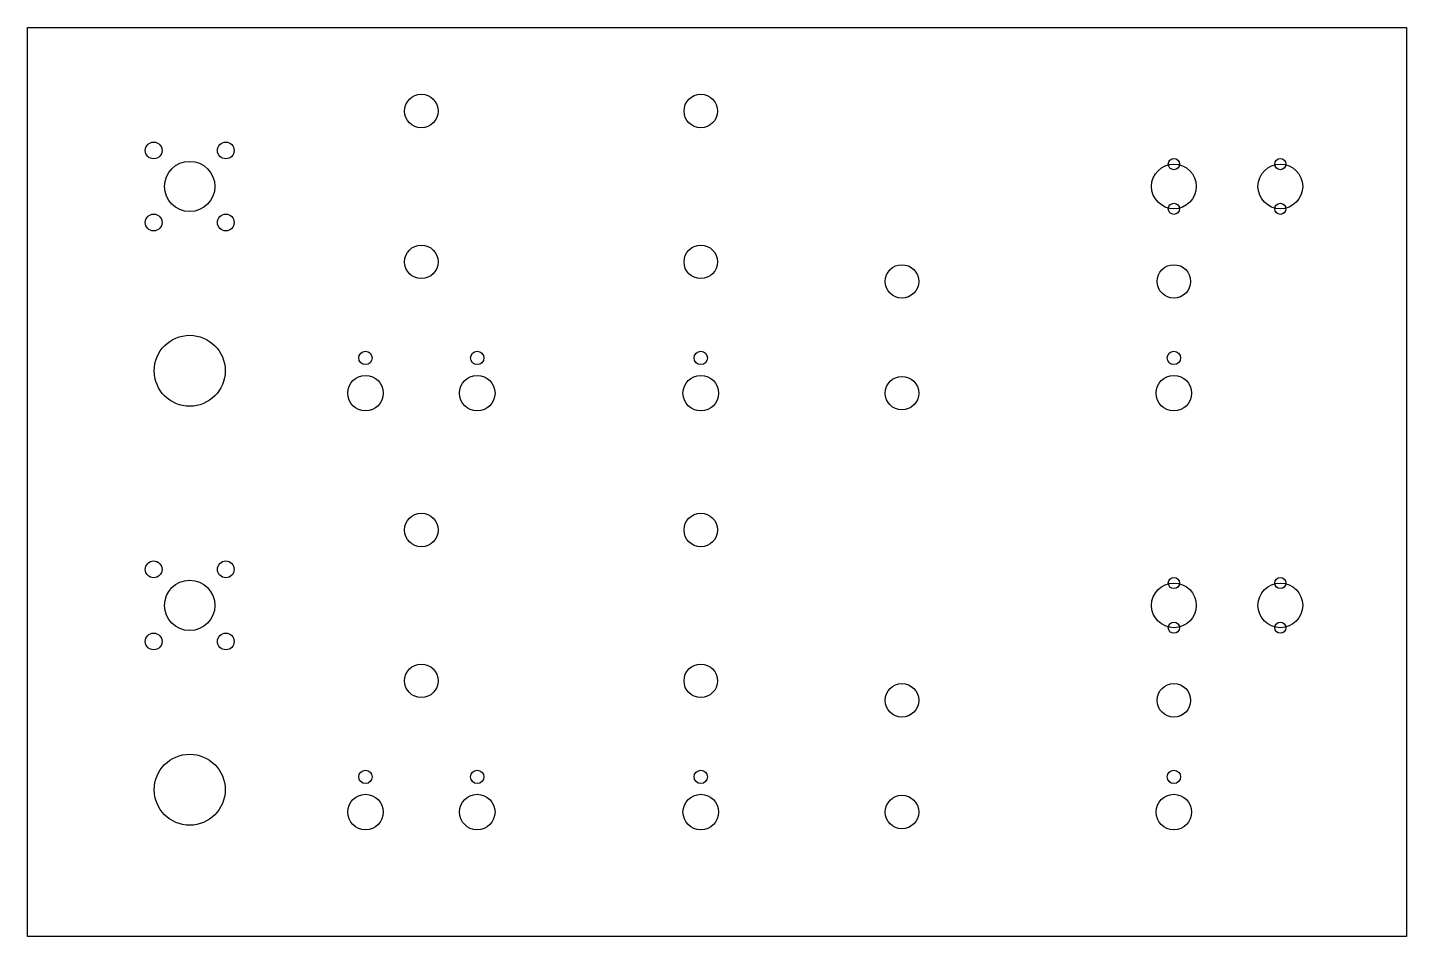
# Model space of a CAD drawing. Header units: millimetres. Extents: x -301 to -54, y -17 to 146.
import ezdxf

# ---------------------------------------------------------------- set-up
doc = ezdxf.new("R2010")
doc.units = ezdxf.units.MM
doc.layers.get('0').update_dxf_attribs({"linetype": 'CONTINUOUS'})

msp = doc.modelspace()

# ---------------------------------------------------------------- linework, layer by layer
msp.add_lwpolyline([(-54.46, -16.52), (-301.19, -16.52), (-301.19, 146.19), (-54.46, 146.19)], close=True)
for centre, radius in [((-230.73, 131.24), 3), ((-230.73, 131.24), 3), ((-180.73, 131.24), 3), ((-180.73, 131.24), 3), ((-278.63, 124.19), 1.5), ((-278.63, 124.19), 1.5), ((-265.73, 124.19), 1.5), ((-265.73, 124.19), 1.5), ((-272.18, 117.74), 4.5), ((-272.18, 117.74), 4.5), ((-96.07, 117.74), 4), ((-96.07, 117.74), 4), ((-96.07, 121.74), 1), ((-96.07, 121.74), 1), ((-77.02, 117.74), 4), ((-77.02, 117.74), 4), ((-77.02, 121.74), 1), ((-77.02, 121.74), 1), ((-96.07, 113.74), 1), ((-96.07, 113.74), 1), ((-77.02, 113.74), 1), ((-77.02, 113.74), 1), ((-278.63, 111.29), 1.5), ((-278.63, 111.29), 1.5), ((-265.73, 111.29), 1.5), ((-265.73, 111.29), 1.5), ((-230.73, 104.24), 3), ((-230.73, 104.24), 3), ((-180.73, 104.24), 3), ((-180.73, 104.24), 3), ((-144.73, 100.74), 3), ((-144.73, 100.74), 3), ((-144.73, 100.74), 3), ((-144.73, 100.74), 3), ((-96.07, 100.74), 3), ((-96.07, 100.74), 3), ((-272.18, 84.74), 6.35), ((-272.18, 84.74), 6.35), ((-240.73, 87.04), 1.2), ((-240.73, 87.04), 1.2), ((-220.73, 87.04), 1.2), ((-220.73, 87.04), 1.2), ((-180.73, 87.04), 1.2), ((-180.73, 87.04), 1.2), ((-96.07, 87.04), 1.2), ((-96.07, 87.04), 1.2), ((-240.73, 80.74), 3.18), ((-240.73, 80.74), 3.18), ((-220.73, 80.74), 3.18), ((-220.73, 80.74), 3.18), ((-180.73, 80.74), 3.18), ((-180.73, 80.74), 3.18), ((-96.07, 80.74), 3.18), ((-96.07, 80.74), 3.18), ((-144.73, 80.74), 3), ((-144.73, 80.74), 3), ((-230.73, 56.24), 3), ((-230.73, 56.24), 3), ((-180.73, 56.24), 3), ((-180.73, 56.24), 3), ((-278.63, 49.19), 1.5), ((-278.63, 49.19), 1.5), ((-265.73, 49.19), 1.5), ((-265.73, 49.19), 1.5), ((-272.18, 42.74), 4.5), ((-272.18, 42.74), 4.5), ((-96.07, 46.74), 1), ((-96.07, 46.74), 1), ((-77.02, 46.74), 1), ((-77.02, 46.74), 1), ((-96.07, 42.74), 4), ((-96.07, 42.74), 4), ((-77.02, 42.74), 4), ((-77.02, 42.74), 4), ((-96.07, 38.74), 1), ((-96.07, 38.74), 1), ((-77.02, 38.74), 1), ((-77.02, 38.74), 1), ((-278.63, 36.29), 1.5), ((-278.63, 36.29), 1.5), ((-265.73, 36.29), 1.5), ((-265.73, 36.29), 1.5), ((-230.73, 29.24), 3), ((-230.73, 29.24), 3), ((-180.73, 29.24), 3), ((-180.73, 29.24), 3), ((-144.73, 25.74), 3), ((-144.73, 25.74), 3), ((-144.73, 25.74), 3), ((-144.73, 25.74), 3), ((-96.07, 25.74), 3), ((-96.07, 25.74), 3), ((-272.18, 9.74), 6.35), ((-272.18, 9.74), 6.35), ((-240.73, 12.04), 1.2), ((-240.73, 12.04), 1.2), ((-220.73, 12.04), 1.2), ((-220.73, 12.04), 1.2), ((-180.73, 12.04), 1.2), ((-180.73, 12.04), 1.2), ((-96.07, 12.04), 1.2), ((-96.07, 12.04), 1.2), ((-240.73, 5.74), 3.18), ((-240.73, 5.74), 3.18), ((-220.73, 5.74), 3.18), ((-220.73, 5.74), 3.18), ((-180.73, 5.74), 3.18), ((-180.73, 5.74), 3.18), ((-144.73, 5.74), 3), ((-144.73, 5.74), 3), ((-96.07, 5.74), 3.18), ((-96.07, 5.74), 3.18)]:
    msp.add_circle(centre, radius)

doc.saveas('drawing.dxf')
